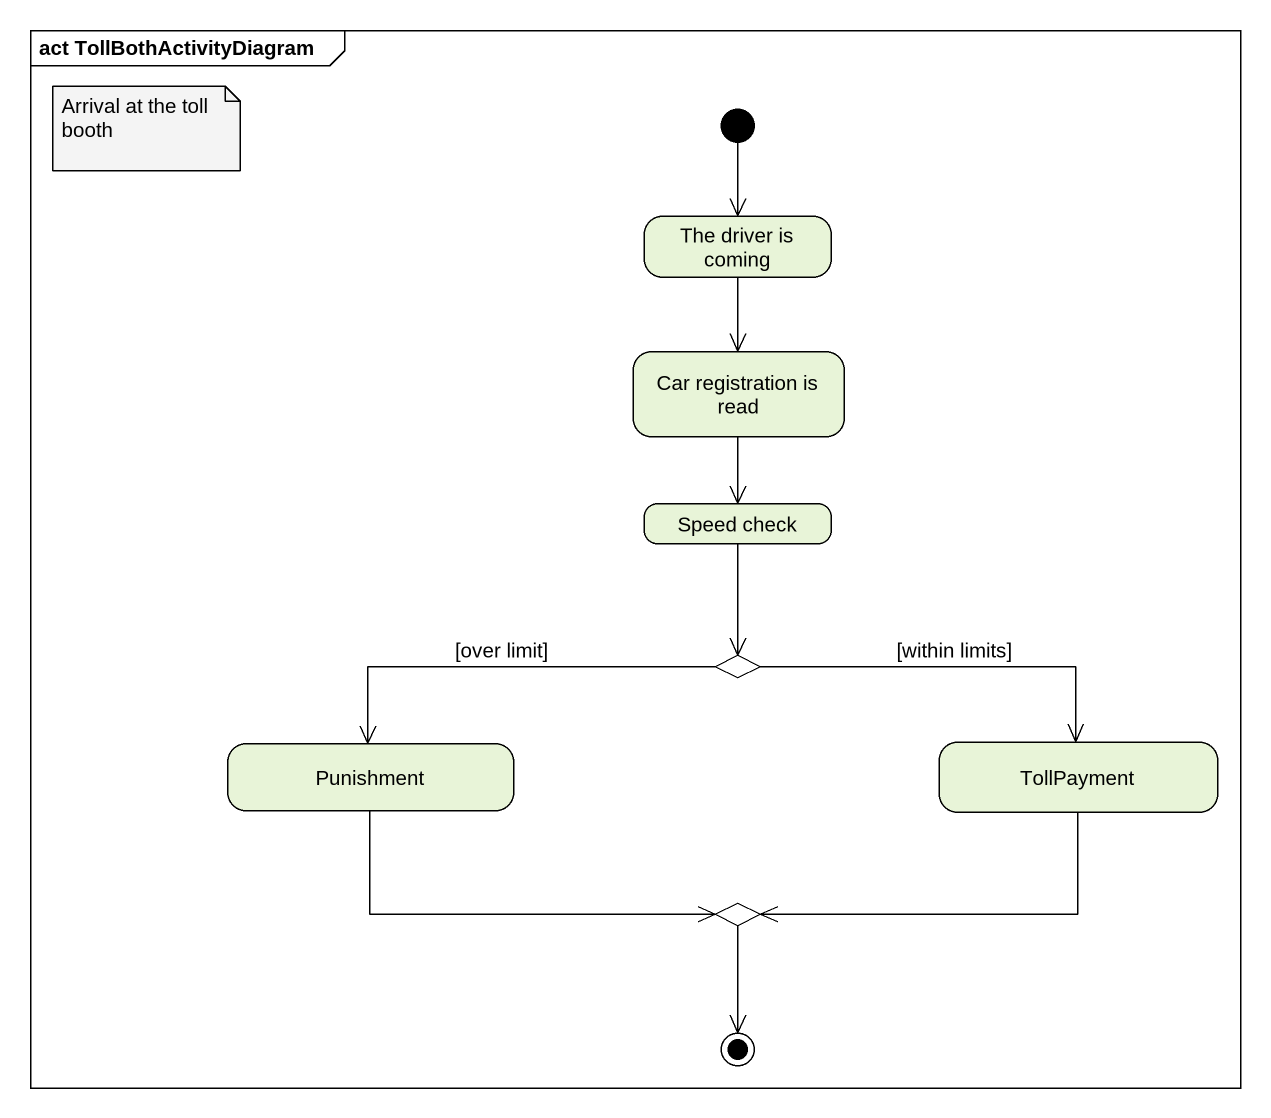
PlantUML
@startuml
mainframe act TollBothActivityDiagram
hide empty description
state "The driver is coming" as The_driver_is_coming
state "Car registration is read" as Car_registration_is_read
state "Speed check" as Speed_check
state choice1 <<choice>>
state Punishment
state TollPayment
state choice2 <<choice>>
[*] --> The_driver_is_coming
The_driver_is_coming --> Car_registration_is_read
Car_registration_is_read --> Speed_check
Speed_check --> choice1
choice1 -left-> Punishment : [over limit]
choice1 -right-> TollPayment : [within limits]
Punishment -right-> choice2
TollPayment -left-> choice2
choice2 --> [*]
note as N1
  Arrival at the toll booth
end note
@enduml
